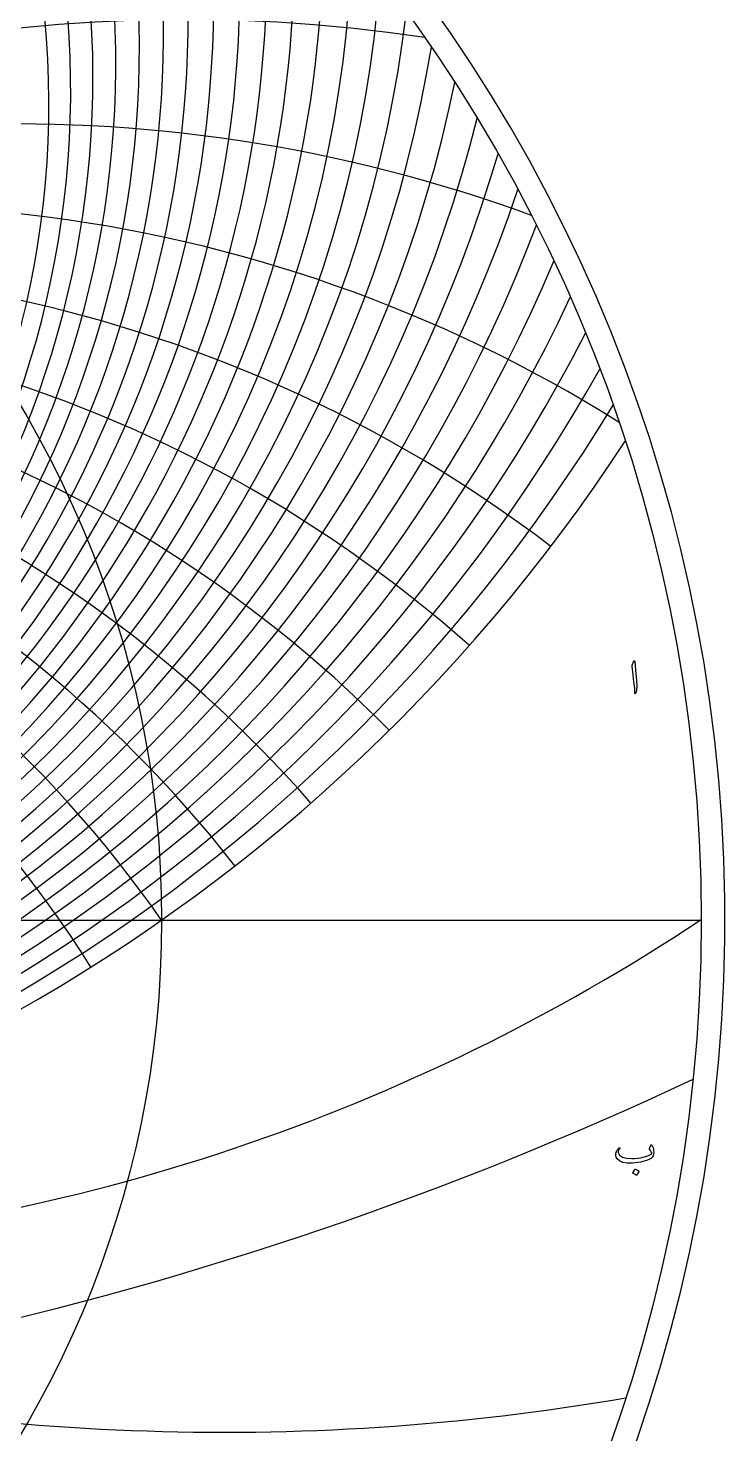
# Model space of a CAD drawing. Header units: millimetres. Extents: x -256 to 256, y -256 to 260.
# Drawn here: x 142.5 to 256.1, y -83.7 to 145.4 of the extents above; entities that cross this region are included whole.
import ezdxf

# ---------------------------------------------------------------- set-up
doc = ezdxf.new("R2010")
doc.units = ezdxf.units.MM
for name, color, linetype in [('CUT_OUTER', 1, 'Continuous'), ('ENGRAVE', 7, 'Continuous'), ('ENGRAVE_FINE', 8, 'Continuous'), ('TEXT', 5, 'Continuous')]:
    doc.layers.add(name, color=color, linetype=linetype)

msp = doc.modelspace()

# ---------------------------------------------------------------- linework, layer by layer
at = {"layer": 'CUT_OUTER'}
msp.add_arc((0, 0), 256.05, 91.4063, 88.5938, dxfattribs=at)
at = {"layer": 'ENGRAVE'}
msp.add_lwpolyline([(-252.2, 0), (252.2, 0)], dxfattribs=at)
for radius in [252.2, 164.25]:
    msp.add_circle((0, 0), radius, dxfattribs=at)
for centre, radius, start, end in [((0, 135.06), 149.43, 145.2034, 34.7966), ((0, 146.95), 168.57, 164.0746, 15.9254), ((0, 161.64), 190.6, 178.9302, 1.0698), ((0, 180.06), 216.47, 191.6021, 348.3979), ((0, 203.63), 247.64, 202.8645, 337.1355), ((0, -115.01), 200.51, 35, 145), ((0, -115.01), 200.51, 35, 145), ((0, 234.57), 286.36, 213.1288, 326.8712), ((72.49, 270.52), 324.68, 273.5544, 303.6088), ((174.32, 301.92), 385.39, 255.7524, 279.7959)]:
    msp.add_arc(centre, radius, start, end, dxfattribs=at)
at = {"layer": 'ENGRAVE_FINE'}
for centre, radius, start, end in [((0, 132.96), 145.88, 140.558, 39.442), ((0, 137.25), 153.06, 149.4763, 30.5237), ((0, 139.53), 156.79, 153.4529, 26.5471), ((0, 141.9), 160.61, 157.1869, 22.8131), ((286.36, -115.01), 349.58, 113.5972, 168.6454), ((286.36, -115.01), 349.58, 113.5972, 168.6454), ((0, 144.37), 164.54, 160.7175, 19.2825), ((238.96, -115.01), 311.94, 103.259, 166.9068), ((238.96, -115.01), 311.94, 103.259, 166.9068), ((0, 149.64), 172.72, 167.2813, 12.7187), ((0, 152.44), 176.99, 170.3564, 9.6436), ((0, 155.37), 181.39, 173.3149, 6.6851), ((0, 158.44), 185.92, 176.1693, 3.8307), ((200.51, -115.01), 283.57, 92.5591, 165.1185), ((200.51, -115.01), 283.57, 92.5591, 165.1185), ((0, 164.99), 195.43, 181.6065, 358.3935), ((0, 168.49), 200.42, 184.2056, 355.7944), ((0, 172.17), 205.58, 186.7342, 353.2658), ((168.25, -115.01), 261.75, 81.4502, 163.2719), ((168.25, -115.01), 261.75, 81.4502, 163.2719), ((0, 176.02), 210.93, 189.1981, 350.8019), ((0, 184.31), 222.23, 193.9508, 346.0492), ((140.4, -115.01), 244.78, 69.8991, 161.3578), ((140.4, -115.01), 244.78, 69.8991, 161.3578), ((0, 188.77), 228.2, 196.2481, 343.7519), ((0, 193.47), 234.42, 198.4974, 341.5026), ((115.77, -115.01), 231.53, 57.9023, 159.3659), ((115.77, -115.01), 231.53, 57.9023, 159.3659), ((0, 198.41), 240.89, 200.702, 339.298), ((93.5, -115.01), 221.24, 52.6635, 157.2846), ((93.5, -115.01), 221.24, 52.6635, 157.2846), ((0, 209.14), 254.69, 204.9876, 335.0124), ((72.98, -115.01), 213.38, 48.4834, 155.1005), ((72.98, -115.01), 213.38, 48.4834, 155.1005), ((0, 214.96), 262.06, 207.0736, 332.9264), ((53.73, -115.01), 207.59, 44.676, 152.7987), ((53.73, -115.01), 207.59, 44.676, 152.7987), ((0, 221.12), 269.77, 209.1245, 330.8755), ((35.36, -115.01), 203.61, 41.1883, 150.3619), ((35.36, -115.01), 203.61, 41.1883, 150.3619), ((-17.54, -115.01), 201.28, 32.2299, 142.0245), ((-17.54, -115.01), 201.28, 32.2299, 142.0245), ((17.54, -115.01), 201.28, 37.9755, 147.7701), ((17.54, -115.01), 201.28, 37.9755, 147.7701), ((0, 227.65), 277.86, 211.1423, 328.8577), ((0, 508.57), 590.46, 244.85831, 295.14169)]:
    msp.add_arc(centre, radius, start, end, dxfattribs=at)
at = {"layer": 'TEXT'}
for points in [[(241.16, 42.1), (241.24, 42.24), (241.29, 42.29), (241.34, 42.25), (241.37, 42.11), (241.55, 40.22), (241.65, 39.05), (241.68, 38.12), (241.62, 37.42), (241.48, 36.96), (241.45, 36.93), (241.43, 36.91), (241.41, 36.9), (241.39, 36.92), (241.38, 36.94), (241.37, 36.97), (241.36, 37.01), (241.36, 37.05), (241.36, 37.38), (241.35, 37.74), (241.32, 38.12), (241.27, 38.51), (241.26, 38.62), (241.23, 38.9), (241.18, 39.35), (241.11, 39.98), (240.94, 41.38), (240.93, 41.46), (240.94, 41.53), (240.95, 41.59), (240.97, 41.65)], [(244.12, -36.68), (244.17, -36.75), (244.22, -36.82), (244.26, -36.9), (244.3, -36.98), (244.34, -37.07), (244.37, -37.17), (244.39, -37.28), (244.41, -37.38), (244.44, -37.6), (244.45, -37.82), (244.43, -38.04), (244.4, -38.25), (244.34, -38.44), (244.28, -38.6), (244.19, -38.71), (244.09, -38.79), (243.77, -38.96), (243.43, -39.11), (243.07, -39.25), (242.7, -39.36), (242.3, -39.45), (241.88, -39.53), (241.45, -39.58), (240.99, -39.61), (240.14, -39.61), (239.44, -39.49), (238.89, -39.26), (238.5, -38.92), (238.34, -38.65), (238.26, -38.37), (238.28, -38.06), (238.38, -37.73), (238.41, -37.66), (238.45, -37.59), (238.49, -37.52), (238.54, -37.44), (238.6, -37.37), (238.66, -37.29), (238.72, -37.21), (238.79, -37.13), (238.82, -37.11), (238.84, -37.09), (238.87, -37.09), (238.89, -37.09), (238.91, -37.1), (238.93, -37.11), (238.94, -37.13), (238.95, -37.15), (238.95, -37.18), (238.95, -37.2), (238.94, -37.22), (238.93, -37.24), (238.86, -37.32), (238.8, -37.4), (238.75, -37.48), (238.7, -37.57), (238.67, -37.65), (238.65, -37.73), (238.65, -37.81), (238.66, -37.89), (238.9, -38.33), (239.36, -38.63), (240.03, -38.81), (240.91, -38.86), (241.39, -38.84), (241.85, -38.8), (242.29, -38.73), (242.71, -38.65), (243.1, -38.54), (243.47, -38.42), (243.82, -38.27), (244.15, -38.1), (244.12, -37.94), (244.05, -37.76), (243.93, -37.57), (243.78, -37.35), (243.77, -37.33), (243.78, -37.3), (243.78, -37.24), (243.79, -37.17), (243.8, -37.16), (243.8, -37.15), (243.8, -37.15), (243.8, -37.14), (243.83, -37.05), (243.86, -36.94), (243.91, -36.81), (243.97, -36.68), (244, -36.64), (244.03, -36.63), (244.07, -36.64), (244.12, -36.68)], [(241.42, -40.62), (241.43, -40.61), (241.44, -40.61), (241.46, -40.6), (241.48, -40.61), (241.63, -40.67), (241.77, -40.74), (241.91, -40.83), (242.03, -40.93), (242.04, -40.95), (242.05, -40.96), (242.05, -40.98), (242.04, -40.99), (241.67, -41.58), (241.66, -41.59), (241.64, -41.6), (241.62, -41.59), (241.6, -41.57), (241.57, -41.56), (241.54, -41.53), (241.49, -41.5), (241.43, -41.46), (241.36, -41.42), (241.27, -41.36), (241.17, -41.3), (241.05, -41.23), (241.04, -41.22), (241.03, -41.21), (241.03, -41.2), (241.04, -41.19)]]:
    msp.add_lwpolyline(points, close=True, dxfattribs=at)

doc.saveas('drawing.dxf')
